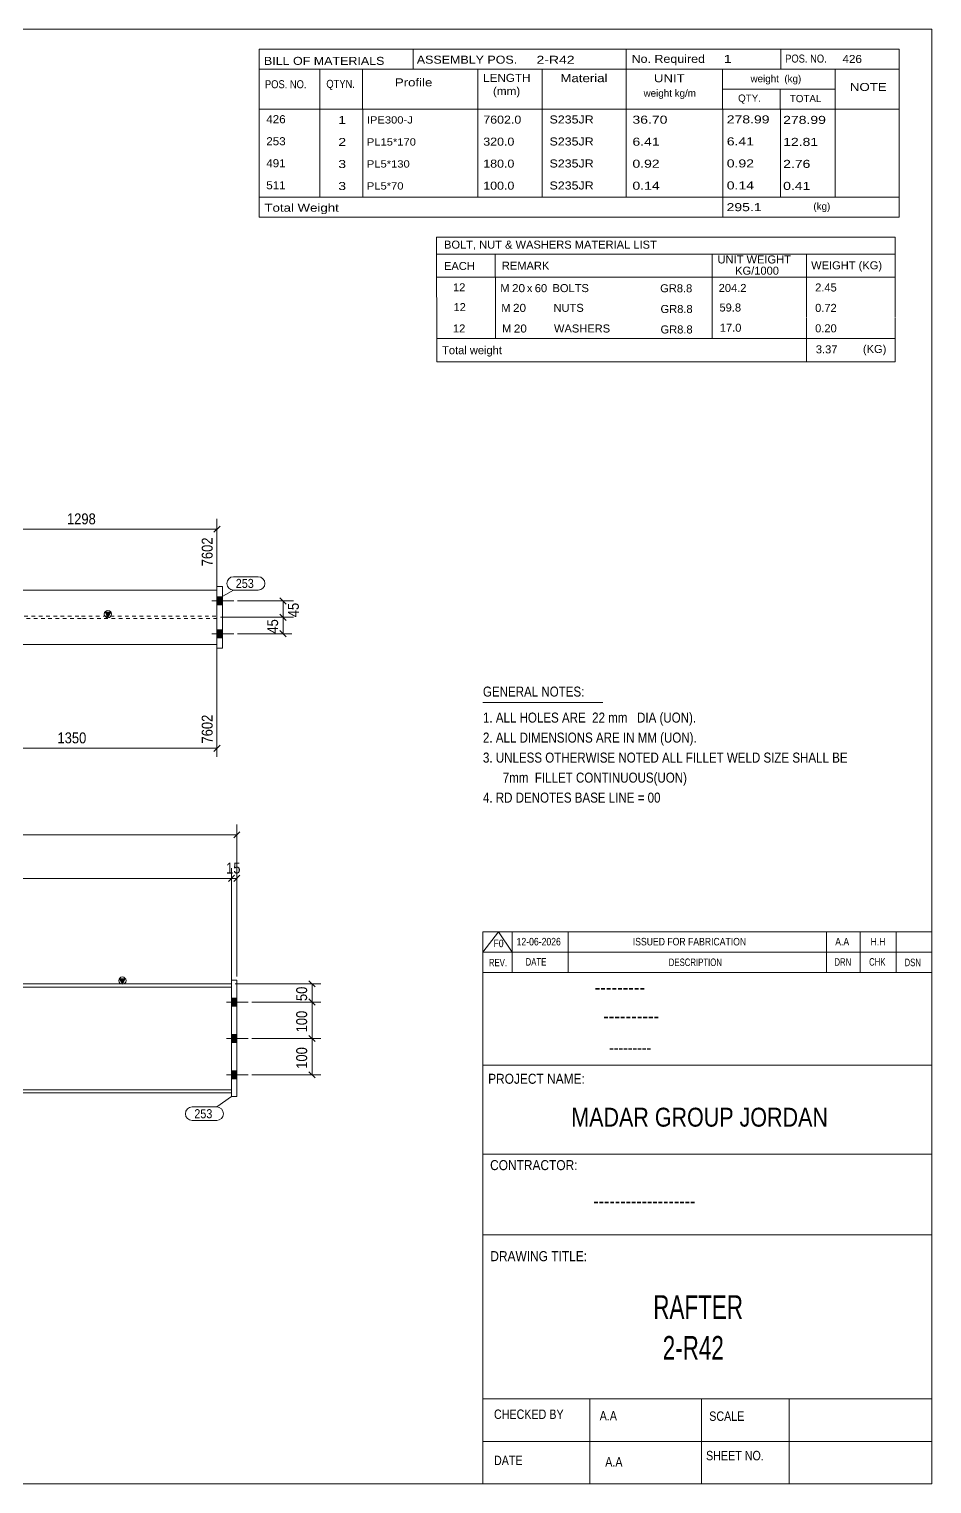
# Model space of a CAD drawing. Header units: millimetres. Extents: x 2 to 579, y 1 to 405.
# Drawn here: x 330.6 to 579, y 5 to 405 of the extents above; entities that cross this region are included whole.
import ezdxf

# ---------------------------------------------------------------- set-up
doc = ezdxf.new("R2010")
doc.units = ezdxf.units.MM
doc.linetypes.add('XKITLINE00', pattern=[0])
doc.linetypes.add('XKITLINE01', pattern=[4, 1, -1, 1, -1])
for name, color, linetype, lineweight in [('Bolt', 3, 'Continuous', 0), ('Dimensions', 7, 'Continuous', 0), ('DrawingSheet', 5, 'Continuous', 0), ('OtherObjectType', 7, 'Continuous', 0), ('Part', 2, 'Continuous', 0), ('PartMark', 7, 'Continuous', 0)]:
    doc.layers.add(name, color=color, linetype=linetype, lineweight=lineweight)
doc.styles.add('@ARIAL_UNICODE_MS_BOLD', font='ARIAL.TTF')
doc.styles.add('ARIAL', font='ARIAL.TTF')
doc.styles.add('ARIAL_NARROW', font='ARIALN.TTF')
doc.styles.add('COMIC_SANS_MS_BOLD', font='COMICBD.TTF')
doc.styles.add('SWIS721_EX_BT', font='ARIAL.TTF')
doc.styles.add('SWISSE', font='ARIAL.TTF')

# ---------------------------------------------------------------- blocks, each defined once
blk = doc.blocks.new('*A2')
at = {"layer": 'Bolt'}
for points in [[(387.81, 136.38), (386.31, 136.38), (386.31, 138.58), (387.81, 138.58)], [(387.81, 136.38), (386.31, 136.38), (386.31, 138.58), (387.81, 138.58)], [(387.81, 126.38), (386.31, 126.38), (386.31, 128.58), (387.81, 128.58)], [(387.81, 126.38), (386.31, 126.38), (386.31, 128.58), (387.81, 128.58)], [(387.81, 116.38), (386.31, 116.38), (386.31, 118.58), (387.81, 118.58)], [(387.81, 116.38), (386.31, 116.38), (386.31, 118.58), (387.81, 118.58)]]:
    blk.add_hatch(color=3, dxfattribs=at).paths.add_polyline_path(points, flags=17)
at = {"layer": 'Bolt', "color": 3, "linetype": 'XKITLINE00', "lineweight": 0}
for p, q in [((390.91, 137.48), (384.91, 137.48)), ((390.91, 137.48), (384.91, 137.48)), ((387.81, 138.58), (386.31, 138.58)), ((387.81, 138.58), (386.31, 138.58)), ((387.81, 136.38), (386.31, 136.38)), ((387.81, 136.38), (386.31, 136.38)), ((387.81, 128.58), (386.31, 128.58)), ((387.81, 128.58), (386.31, 128.58)), ((390.91, 127.48), (384.91, 127.48)), ((390.91, 127.48), (384.91, 127.48)), ((387.81, 126.38), (386.31, 126.38)), ((387.81, 126.38), (386.31, 126.38)), ((390.91, 117.48), (384.91, 117.48)), ((390.91, 117.48), (384.91, 117.48)), ((387.81, 118.58), (386.31, 118.58)), ((387.81, 118.58), (386.31, 118.58)), ((387.81, 116.38), (386.31, 116.38)), ((387.81, 116.38), (386.31, 116.38))]:
    blk.add_line(p, q, dxfattribs=at)
blk = doc.blocks.new('*A6')
at = {"layer": 'Part'}
blk.add_hatch(color=2, dxfattribs=at).paths.add_polyline_path([(355.51, 143.88), (357.11, 143.88), (356.31, 142.48)], flags=17)
at = {"layer": 'Part', "color": 2, "linetype": 'XKITLINE00', "lineweight": 0}
for p, q in [((60.48, 142.48), (97.78, 142.48)), ((97.78, 141.58), (60.48, 141.58)), ((97.88, 142.48), (181.49, 142.48)), ((181.49, 141.58), (97.88, 141.58)), ((181.59, 142.48), (265.2, 142.48)), ((265.2, 141.58), (181.59, 141.58)), ((265.3, 142.48), (348.91, 142.48)), ((348.91, 141.58), (265.3, 141.58)), ((349.01, 142.48), (386.31, 142.48)), ((386.31, 141.58), (349.01, 141.58)), ((356.31, 142.48), (355.51, 143.88)), ((355.51, 143.88), (357.11, 143.88)), ((357.11, 143.88), (356.31, 142.48)), ((97.78, 113.38), (60.48, 113.38)), ((60.48, 112.48), (97.78, 112.48)), ((181.49, 113.38), (97.88, 113.38)), ((97.88, 112.48), (181.49, 112.48)), ((265.2, 113.38), (181.59, 113.38)), ((181.59, 112.48), (265.2, 112.48)), ((348.91, 113.38), (265.3, 113.38)), ((265.3, 112.48), (348.91, 112.48)), ((386.31, 113.38), (349.01, 113.38)), ((349.01, 112.48), (386.31, 112.48))]:
    blk.add_line(p, q, dxfattribs=at)
at = {"layer": 'Part', "color": 7, "linetype": 'XKITLINE01', "lineweight": 0}
for p, q in [((60.48, 142.48), (60.48, 112.48)), ((386.31, 142.48), (386.31, 112.48))]:
    blk.add_line(p, q, dxfattribs=at)
at = {"layer": 'Part', "color": 2, "linetype": 'XKITLINE00', "lineweight": 0}
blk.add_circle((356.31, 143.38), 1, dxfattribs=at)
blk = doc.blocks.new('*A8')
at = {"layer": 'Part', "color": 2, "linetype": 'XKITLINE00', "lineweight": 0}
for p, q in [((386.31, 111.48), (386.31, 143.48)), ((386.31, 143.48), (387.81, 143.48)), ((387.81, 111.48), (387.81, 143.48)), ((386.31, 111.48), (387.81, 111.48))]:
    blk.add_line(p, q, dxfattribs=at)
blk = doc.blocks.new('*A16')
at = {"layer": 'Bolt'}
for points in [[(382.34, 248.87), (383.84, 248.87), (383.84, 246.67), (382.34, 246.67)], [(382.34, 248.87), (383.84, 248.87), (383.84, 246.67), (382.34, 246.67)], [(382.34, 248.87), (383.84, 248.87), (383.84, 246.67), (382.34, 246.67)], [(382.34, 239.87), (383.84, 239.87), (383.84, 237.67), (382.34, 237.67)], [(382.34, 239.87), (383.84, 239.87), (383.84, 237.67), (382.34, 237.67)], [(382.34, 239.87), (383.84, 239.87), (383.84, 237.67), (382.34, 237.67)]]:
    blk.add_hatch(color=3, dxfattribs=at).paths.add_polyline_path(points, flags=17)
at = {"layer": 'Bolt', "color": 3, "linetype": 'XKITLINE00', "lineweight": 0}
for p, q in [((383.84, 248.87), (382.34, 248.87)), ((383.84, 248.87), (382.34, 248.87)), ((383.84, 248.87), (382.34, 248.87)), ((386.94, 247.77), (380.94, 247.77)), ((386.94, 247.77), (380.94, 247.77)), ((386.94, 247.77), (380.94, 247.77)), ((383.84, 246.67), (382.34, 246.67)), ((383.84, 246.67), (382.34, 246.67)), ((383.84, 246.67), (382.34, 246.67)), ((386.94, 238.77), (380.94, 238.77)), ((386.94, 238.77), (380.94, 238.77)), ((386.94, 238.77), (380.94, 238.77)), ((383.84, 239.87), (382.34, 239.87)), ((383.84, 239.87), (382.34, 239.87)), ((383.84, 239.87), (382.34, 239.87)), ((383.84, 237.67), (382.34, 237.67)), ((383.84, 237.67), (382.34, 237.67)), ((383.84, 237.67), (382.34, 237.67))]:
    blk.add_line(p, q, dxfattribs=at)
blk = doc.blocks.new('*A20')
at = {"layer": 'Part'}
blk.add_hatch(color=2, dxfattribs=at).paths.add_polyline_path([(351.54, 244.67), (353.14, 244.67), (352.34, 243.27)], flags=17)
at = {"layer": 'Part', "color": 2, "linetype": 'XKITLINE00', "lineweight": 0}
for p, q in [((56.51, 250.77), (93.81, 250.77)), ((93.91, 250.77), (177.52, 250.77)), ((177.62, 250.77), (261.23, 250.77)), ((261.33, 250.77), (344.94, 250.77)), ((345.04, 250.77), (382.34, 250.77)), ((352.34, 243.27), (351.54, 244.67)), ((351.54, 244.67), (353.14, 244.67)), ((353.14, 244.67), (352.34, 243.27)), ((56.51, 235.77), (93.81, 235.77)), ((93.91, 235.77), (177.52, 235.77)), ((177.62, 235.77), (261.23, 235.77)), ((261.33, 235.77), (344.94, 235.77)), ((345.04, 235.77), (382.34, 235.77))]:
    blk.add_line(p, q, dxfattribs=at)
at = {"layer": 'Part', "color": 7, "linetype": 'XKITLINE01', "lineweight": 0}
for p, q in [((56.51, 235.77), (56.51, 250.77)), ((382.34, 235.77), (382.34, 250.77)), ((56.51, 243.59), (93.81, 243.59)), ((93.81, 242.94), (56.51, 242.94)), ((93.91, 243.59), (177.52, 243.59)), ((177.52, 242.94), (93.91, 242.94)), ((177.62, 243.59), (261.23, 243.59)), ((261.23, 242.94), (177.62, 242.94)), ((261.33, 243.59), (344.94, 243.59)), ((344.94, 242.94), (261.33, 242.94)), ((345.04, 243.59), (382.34, 243.59)), ((382.34, 242.94), (345.04, 242.94))]:
    blk.add_line(p, q, dxfattribs=at)
at = {"layer": 'Part', "color": 2, "linetype": 'XKITLINE00', "lineweight": 0}
blk.add_circle((352.34, 244.17), 1, dxfattribs=at)
blk = doc.blocks.new('*A22')
at = {"layer": 'Part', "color": 2, "linetype": 'XKITLINE00', "lineweight": 0}
for p, q in [((382.34, 234.77), (382.34, 251.77)), ((382.34, 251.77), (383.84, 251.77)), ((383.84, 251.77), (383.84, 234.77)), ((383.84, 234.77), (382.34, 234.77))]:
    blk.add_line(p, q, dxfattribs=at)
blk = doc.blocks.new('*A31')
at = {"layer": 'DrawingSheet', "color": 5, "linetype": 'XKITLINE00', "lineweight": 0}
for p, q in [((579, 405), (5, 405)), ((5, 405), (5, 5)), ((579, 5), (579, 405)), ((5, 5), (579, 5))]:
    blk.add_line(p, q, dxfattribs=at)
at = {"layer": 'DrawingSheet', "color": 5, "style": 'ARIAL', "width": 0.85}
blk.add_text('Tekla structures', height=2, rotation=90, dxfattribs=at).set_placement((4.5, 5.5))
blk = doc.blocks.new('*A32')
at = {"layer": 'OtherObjectType', "color": 7, "linetype": 'XKITLINE00', "lineweight": 0}
for p, q in [((442.76, 347.8), (442.75, 336.8)), ((442.76, 347.8), (568.88, 347.8)), ((568.88, 347.8), (568.88, 336.8)), ((442.75, 343.15), (568.88, 343.15)), ((458.87, 343.16), (458.87, 336.8)), ((518.57, 343.16), (518.57, 336.8)), ((544.47, 343.14), (544.47, 336.8)), ((442.76, 336.77), (442.76, 331.27)), ((442.77, 336.8), (568.88, 336.8)), ((458.92, 336.8), (458.92, 331.18)), ((518.57, 336.8), (518.57, 331.18)), ((544.5, 336.8), (544.5, 331.3)), ((568.88, 336.8), (568.88, 331.3)), ((442.79, 331.18), (442.79, 325.57)), ((458.95, 331.18), (458.95, 325.56)), ((518.57, 331.18), (518.57, 325.56)), ((544.5, 331.18), (544.5, 325.68)), ((568.88, 331.18), (568.88, 325.68)), ((442.79, 325.55), (442.79, 319.98)), ((458.95, 325.56), (458.95, 319.94)), ((518.57, 325.56), (518.57, 319.94)), ((544.5, 325.56), (544.5, 319.95)), ((568.88, 325.56), (568.88, 319.95)), ((568.88, 319.95), (442.75, 319.98)), ((442.78, 319.94), (442.78, 313.54)), ((442.85, 319.94), (568.87, 319.94)), ((544.5, 319.91), (544.5, 313.49)), ((568.87, 319.91), (568.87, 313.5)), ((442.77, 313.5), (568.87, 313.5))]:
    blk.add_line(p, q, dxfattribs=at)
at = {"layer": 'OtherObjectType', "color": 7, "style": 'ARIAL_NARROW'}
for s, width, p in [('BOLT, NUT & WASHERS MATERIAL LIST', 1.211571, (444.79, 344.64)), ('EACH', 1.211571, (444.78, 338.77)), ('REMARK', 1.211571, (460.7, 338.86)), ('UNIT WEIGHT', 1.211571, (520.03, 340.57)), ('WEIGHT (KG)', 1.211571, (545.78, 338.95)), (' KG/1000', 1.211571, (524.02, 337.48)), ('12', 1.211571, (447.26, 332.9)), ('M', 1.211571, (460.26, 332.7)), ('20', 1.275, (463.5, 332.68)), ('x', 1.211571, (467.58, 332.68)), ('60', 1.211571, (469.76, 332.67)), ('BOLTS', 1.211571, (474.63, 332.69)), ('GR8.8', 1.211571, (504.25, 332.64)), ('204.2', 1.211571, (520.34, 332.73)), ('2.45', 1.211571, (546.87, 332.86)), ('12', 1.211571, (447.4, 327.46)), ('M', 1.211571, (460.54, 327.26)), ('20', 1.275, (463.78, 327.24)), ('NUTS', 1.211571, (474.91, 327.26)), ('GR8.8', 1.211571, (504.35, 326.94)), ('59.8', 1.211571, (520.56, 327.35)), ('0.72', 1.211571, (546.87, 327.24)), ('17.0', 1.211571, (520.64, 321.79)), ('12', 1.211571, (447.24, 321.59)), ('M', 1.211571, (460.76, 321.59)), ('20', 1.275, (464, 321.57)), ('WASHERS', 1.211571, (475.04, 321.58)), ('GR8.8', 1.211571, (504.35, 321.32)), ('0.20', 1.211571, (546.87, 321.63)), ('Total weight', 1.211571, (444.26, 315.62)), ('3.37', 1.211571, (547.07, 315.85)), ('(KG)', 1.211571, (560.02, 315.95))]:
    blk.add_text(s, height=2.2, dxfattribs=dict(at, width=width)).set_placement(p)
blk = doc.blocks.new('*A33')
at = {"layer": 'OtherObjectType', "color": 7, "linetype": 'XKITLINE00', "lineweight": 0}
blk.add_line((455.5, 219.82), (488.5, 219.82), dxfattribs=at)
at = {"layer": 'OtherObjectType', "color": 7, "style": 'ARIAL_NARROW', "width": 1.008832}
for s, p in [('GENERAL NOTES:', (455.5, 221.47)), ('1. ALL HOLES ARE  22 mm   DIA (UON).', (455.5, 214.32)), ('2. ALL DIMENSIONS ARE IN MM (UON).', (455.5, 208.82)), ('3. UNLESS OTHERWISE NOTED ALL FILLET WELD SIZE SHALL BE', (455.5, 203.32)), ('7mm  FILLET CONTINUOUS(UON)', (460.95, 197.82)), ('4. RD DENOTES BASE LINE = 00', (455.5, 192.32))]:
    blk.add_text(s, height=2.75, dxfattribs=at).set_placement(p)
blk = doc.blocks.new('*A34')
at = {"layer": 'OtherObjectType', "color": 7, "linetype": 'XKITLINE00', "lineweight": 0}
for p, q in [((455.5, 156.76), (579, 156.76)), ((455.5, 151.21), (459.82, 156.76)), ((455.5, 151.21), (455.5, 156.76)), ((459.82, 156.76), (463.53, 151.21)), ((463.53, 151.21), (463.53, 156.76)), ((478.97, 151.21), (478.97, 156.76)), ((549.98, 151.21), (549.98, 156.76)), ((559.24, 151.21), (559.24, 156.76)), ((569.12, 151.21), (569.12, 156.76)), ((579, 151.21), (579, 156.76)), ((455.5, 151.21), (579, 151.21)), ((455.5, 145.65), (455.5, 151.21)), ((459.21, 151.21), (579, 151.21)), ((463.53, 145.65), (463.53, 151.21)), ((478.97, 145.65), (478.97, 151.21)), ((549.98, 145.65), (549.98, 151.21)), ((559.24, 145.65), (559.24, 151.21)), ((569.12, 145.65), (569.12, 151.21)), ((579, 145.65), (579, 151.21))]:
    blk.add_line(p, q, dxfattribs=at)
at = {"layer": 'OtherObjectType', "color": 7, "style": 'ARIAL_NARROW'}
for s, height, width, p in [('F0', 2.058, 1.008832, (458.4, 152.59)), ('12-06-2026', 2.058, 1.008832, (464.76, 153.06)), ('ISSUED FOR FABRICATION', 2.0583, 1.008832, (496.71, 153.06)), ('A.A', 2.058, 1.008832, (552.4, 153.06)), ('H.H', 2.058, 1.008832, (562.13, 153.06)), ('REV.', 2.058, 0.907949, (457.13, 147.31)), ('DATE', 2.058, 0.907949, (467.23, 147.5)), ('DESCRIPTION', 2.0583, 0.907949, (506.61, 147.39)), ('DRN', 2.058, 0.907949, (552.17, 147.47)), ('CHK', 2.058, 0.907949, (561.72, 147.5)), ('DSN', 2.058, 0.907949, (571.47, 147.35))]:
    blk.add_text(s, height=height, dxfattribs=dict(at, width=width)).set_placement(p)
blk = doc.blocks.new('*A36')
at = {"layer": 'OtherObjectType', "color": 2, "linetype": 'XKITLINE00', "lineweight": 0}
for p, q in [((455.5, 145.65), (579, 145.65)), ((455.5, 5), (455.5, 145.64)), ((578.98, 145.64), (579, 5)), ((579, 120.14), (455.5, 120.14)), ((455.5, 95.63), (579, 95.63)), ((579, 73.49), (455.5, 73.49)), ((579, 28.4), (455.5, 28.4)), ((484.94, 28.4), (484.94, 5)), ((515.62, 5), (515.62, 28.4)), ((539.75, 5), (539.75, 28.4)), ((579, 16.7), (455.5, 16.7)), ((579, 5), (455.5, 5))]:
    blk.add_line(p, q, dxfattribs=at)
at = {"layer": 'OtherObjectType', "color": 4, "style": '@ARIAL_UNICODE_MS_BOLD', "width": 0.85}
blk.add_text('---------', height=3.9, dxfattribs=at).set_placement((486.23, 139.59))
at = {"layer": 'OtherObjectType', "color": 7, "style": 'ARIAL', "width": 0.85}
for s, height, p in [('----------', 3.9, (488.56, 131.77)), ('---------', 3.25, (490.21, 123.31))]:
    blk.add_text(s, height=height, dxfattribs=at).set_placement(p)
at = {"layer": 'OtherObjectType', "color": 3, "width": 0.85}
for s, style, p in [('PROJECT NAME:', 'SWIS721_EX_BT', (456.92, 115.01)), ('CONTRACTOR:', 'SWISSE', (457.47, 91.27)), ('DRAWING TITLE:', 'SWIS721_EX_BT', (457.53, 66.24))]:
    blk.add_text(s, height=2.7618, dxfattribs=dict(at, style=style)).set_placement(p)
at = {"layer": 'OtherObjectType', "color": 7, "width": 0.85}
for s, height, p in [('MADAR GROUP JORDAN', 5.2, (479.79, 103.23)), ('CHECKED BY', 2.592, (458.53, 22.86)), ('A.A', 2.592, (487.61, 22.45)), ('SCALE', 2.592, (517.74, 22.33)), ('DATE', 2.592, (458.54, 10.16)), ('A.A', 2.592, (489.14, 9.76)), ('SHEET NO.', 2.592, (516.87, 11.49))]:
    blk.add_text(s, height=height, dxfattribs=at).set_placement(p)
at = {"layer": 'OtherObjectType', "color": 1}
for s, height, style, width, p in [('-------------------', 3.9, 'COMIC_SANS_MS_BOLD', 0.85, (485.87, 80.86)), ('RAFTER', 6.5, 'ARIAL', 0.68, (502.34, 50.37)), ('2-R42', 6.5, 'ARIAL', 0.68, (504.95, 39.17))]:
    blk.add_text(s, height=height, dxfattribs=dict(at, style=style, width=width)).set_placement(p)
blk = doc.blocks.new('*A37')
at = {"layer": 'OtherObjectType', "color": 7, "linetype": 'XKITLINE00', "lineweight": 0}
for p, q in [((393.98, 399.5), (569.98, 399.5)), ((393.98, 399.5), (393.98, 388.5)), ((436.26, 399.42), (436.26, 393.87)), ((494.85, 394), (494.85, 399.5)), ((537.43, 393.96), (537.43, 399.42)), ((569.98, 394), (569.98, 399.5)), ((393.98, 394), (569.98, 394)), ((410.64, 394), (410.64, 383)), ((422.4, 393.98), (422.4, 383.03)), ((454.12, 393.99), (454.13, 383)), ((471.78, 393.98), (471.78, 383)), ((494.85, 393.98), (494.85, 383)), ((521.43, 394), (521.43, 383)), ((552.42, 394), (552.42, 383)), ((569.98, 394), (569.98, 388.5)), ((393.98, 388.5), (393.98, 383)), ((521.45, 388.52), (552.45, 388.52)), ((537.28, 388.52), (537.28, 383)), ((569.98, 388.5), (569.98, 383)), ((393.98, 383), (569.98, 383)), ((393.98, 383), (393.98, 376.95)), ((410.63, 383), (410.63, 376.95)), ((422.44, 382.99), (422.44, 376.95)), ((454.12, 383), (454.11, 376.95)), ((471.79, 383), (471.79, 376.95)), ((494.87, 383), (494.87, 376.95)), ((521.44, 383), (521.44, 376.95)), ((537.33, 382.95), (537.33, 376.95)), ((552.43, 383), (552.43, 376.95)), ((569.98, 383), (569.98, 376.95)), ((393.98, 376.95), (393.98, 370.9)), ((410.63, 376.95), (410.63, 370.9)), ((422.44, 376.94), (422.44, 370.9)), ((454.12, 376.95), (454.11, 370.9)), ((471.79, 376.95), (471.79, 370.9)), ((494.87, 376.95), (494.87, 370.9)), ((521.44, 376.95), (521.44, 370.9)), ((537.33, 376.9), (537.33, 370.9)), ((552.43, 376.95), (552.43, 370.9)), ((569.98, 376.95), (569.98, 370.9)), ((393.98, 370.9), (393.98, 364.85)), ((410.63, 370.9), (410.63, 364.85)), ((422.44, 370.89), (422.44, 364.85)), ((454.12, 370.9), (454.11, 364.85)), ((471.79, 370.9), (471.79, 364.85)), ((494.87, 370.9), (494.87, 364.85)), ((521.44, 370.9), (521.44, 364.85)), ((537.33, 370.85), (537.33, 364.85)), ((552.43, 370.9), (552.43, 364.85)), ((569.98, 370.9), (569.98, 364.85)), ((393.98, 364.85), (393.98, 358.8)), ((410.63, 364.85), (410.63, 358.8)), ((422.44, 364.84), (422.44, 358.8)), ((454.12, 364.85), (454.11, 358.8)), ((471.79, 364.85), (471.79, 358.8)), ((494.87, 364.85), (494.87, 358.8)), ((521.44, 364.85), (521.44, 358.8)), ((537.33, 364.8), (537.33, 358.8)), ((552.43, 364.85), (552.43, 358.8)), ((569.98, 364.85), (569.98, 358.8)), ((393.98, 358.8), (569.98, 358.8)), ((393.98, 358.8), (393.98, 353.3)), ((521.44, 358.8), (521.44, 353.3)), ((569.98, 358.8), (569.98, 353.3)), ((393.98, 353.3), (569.98, 353.3))]:
    blk.add_line(p, q, dxfattribs=at)
at = {"layer": 'OtherObjectType', "color": 7, "style": 'ARIAL_NARROW'}
for s, height, width, p in [('BILL OF MATERIALS', 2.2, 1.36, (395.25, 395.16)), ('ASSEMBLY POS.', 2.2, 1.36, (437.3, 395.5)), ('2-R42', 2.2, 1.525501, (470.23, 395.46)), ('No. Required', 2.2, 1.36, (496.39, 395.72)), ('1', 2.2, 1.525501, (521.75, 395.72)), ('POS. NO.', 2.2, 1.02, (538.63, 395.79)), ('426', 2.2, 1.270501, (554.4, 395.69)), ('LENGTH', 2.2, 1.275, (455.54, 390.49)), ('Material', 2.2, 1.445, (476.81, 390.41)), ('UNIT', 2.2, 1.445, (502.52, 390.4)), ('weight  (kg)', 1.98, 1.19, (529.11, 390.39)), ('POS. NO.', 2.2, 1.02, (395.53, 388.74)), ('QTYN.', 2.2, 1.02, (412.42, 388.84)), ('Profile', 2.2, 1.445, (431.26, 389.25)), ('(mm)', 2.2, 1.275, (458.26, 386.86)), ('weight kg/m', 1.98, 1.19, (499.69, 386.4)), ('NOTE', 2.2, 1.445, (556.44, 387.99)), ('QTY.', 1.98, 1.19, (525.68, 385.03)), ('TOTAL', 1.98, 1.19, (539.9, 384.91)), ('426', 2.2, 1.270501, (395.89, 379.12)), ('1', 2.2, 1.525501, (415.71, 378.91)), ('IPE300-J', 1.98, 1.355501, (423.56, 379.04)), ('7602.0', 2.2, 1.355501, (455.59, 379.01)), ('S235JR', 2.2, 1.355501, (473.81, 379.05)), ('36.70', 2.2, 1.525501, (496.62, 378.99)), ('278.99', 2.2, 1.525501, (522.57, 379.07)), ('278.99', 2.2, 1.525501, (538.08, 378.94)), ('253', 2.2, 1.270501, (395.89, 373.07)), ('2', 2.2, 1.525501, (415.71, 372.86)), ('PL15*170', 1.98, 1.355501, (423.56, 372.99)), ('320.0', 2.2, 1.355501, (455.59, 372.96)), ('S235JR', 2.2, 1.355501, (473.81, 373)), ('6.41', 2.2, 1.525501, (496.62, 372.94)), ('6.41', 2.2, 1.525501, (522.57, 373.02)), ('12.81', 2.2, 1.525501, (538.08, 372.89)), ('491', 2.2, 1.270501, (395.89, 367.02)), ('3', 2.2, 1.525501, (415.71, 366.81)), ('PL5*130', 1.98, 1.355501, (423.56, 366.94)), ('180.0', 2.2, 1.355501, (455.59, 366.91)), ('S235JR', 2.2, 1.355501, (473.81, 366.95)), ('0.92', 2.2, 1.525501, (496.62, 366.89)), ('0.92', 2.2, 1.525501, (522.57, 366.97)), ('2.76', 2.2, 1.525501, (538.08, 366.84)), ('511', 2.2, 1.270501, (395.89, 360.97)), ('3', 2.2, 1.525501, (415.71, 360.76)), ('PL5*70', 1.98, 1.355501, (423.56, 360.89)), ('100.0', 2.2, 1.355501, (455.59, 360.86)), ('S235JR', 2.2, 1.355501, (473.81, 360.9)), ('0.14', 2.2, 1.525501, (496.62, 360.84)), ('0.14', 2.2, 1.525501, (522.57, 360.92)), ('0.41', 2.2, 1.525501, (538.08, 360.79)), ('Total Weight', 2.2, 1.445, (395.4, 354.79)), ('295.1', 2.2, 1.525501, (522.52, 354.94)), ('(kg)', 1.98, 1.19, (546.4, 355.31))]:
    blk.add_text(s, height=height, dxfattribs=dict(at, width=width)).set_placement(p)
blk = doc.blocks.new('*A39')
at = {"layer": 'Dimensions', "color": 7, "linetype": 'XKITLINE00', "lineweight": 0}
for p, q in [((59.83, 184.33), (58.13, 182.63)), ((58.98, 144.48), (58.98, 186.33)), ((388.66, 184.33), (386.96, 182.63)), ((387.81, 144.48), (387.81, 186.33)), ((58.98, 183.48), (387.81, 183.48))]:
    blk.add_line(p, q, dxfattribs=at)
at = {"layer": 'Dimensions', "color": 3}
for p in [(58.98, 183.48), (387.81, 183.48)]:
    blk.add_point(p, dxfattribs=at)
at = {"layer": 'Dimensions', "color": 3, "style": 'ARIAL', "width": 0.85}
blk.add_text('7632', height=3, dxfattribs=at).set_placement((218.95, 184.83))
blk = doc.blocks.new('*A41')
at = {"layer": 'Dimensions', "color": 7, "linetype": 'XKITLINE00', "lineweight": 0}
for p, q in [((61.33, 172.33), (59.63, 170.63)), ((60.48, 143.48), (60.48, 174.33)), ((387.16, 172.33), (385.46, 170.63)), ((386.31, 143.48), (386.31, 174.33)), ((60.48, 171.48), (386.31, 171.48))]:
    blk.add_line(p, q, dxfattribs=at)
at = {"layer": 'Dimensions', "color": 3}
for p in [(60.48, 171.48), (386.31, 171.48)]:
    blk.add_point(p, dxfattribs=at)
at = {"layer": 'Dimensions', "color": 3, "style": 'ARIAL', "width": 0.85}
blk.add_text('7602', height=3, dxfattribs=at).set_placement((218.95, 172.83))
blk = doc.blocks.new('*A42')
at = {"layer": 'Dimensions', "color": 7, "linetype": 'XKITLINE00', "lineweight": 0}
for p, q in [((387.16, 172.33), (385.46, 170.63)), ((386.31, 143.48), (386.31, 174.33)), ((388.66, 172.33), (386.96, 170.63)), ((387.81, 144.48), (387.81, 174.33)), ((386.31, 171.48), (387.81, 171.48))]:
    blk.add_line(p, q, dxfattribs=at)
at = {"layer": 'Dimensions', "color": 3}
for p in [(386.31, 171.48), (387.81, 171.48)]:
    blk.add_point(p, dxfattribs=at)
at = {"layer": 'Dimensions', "color": 3, "style": 'ARIAL', "width": 0.85}
blk.add_text('15', height=3, dxfattribs=at).set_placement((384.84, 172.83))
blk = doc.blocks.new('*A52')
at = {"layer": 'Dimensions', "color": 7, "linetype": 'XKITLINE00', "lineweight": 0}
for p, q in [((407.63, 128.33), (409.33, 126.63)), ((391.91, 127.48), (410.88, 127.48)), ((408.48, 117.48), (408.48, 127.48)), ((391.91, 117.48), (410.88, 117.48)), ((407.63, 118.33), (409.33, 116.63))]:
    blk.add_line(p, q, dxfattribs=at)
at = {"layer": 'Dimensions', "color": 3}
for p in [(408.48, 127.48), (408.48, 117.48)]:
    blk.add_point(p, dxfattribs=at)
at = {"layer": 'Dimensions', "color": 3, "style": 'ARIAL', "width": 0.85}
blk.add_text('100', height=3, rotation=90.0002, dxfattribs=at).set_placement((407.13, 119.14))
blk = doc.blocks.new('*A53')
at = {"layer": 'Dimensions', "color": 7, "linetype": 'XKITLINE00', "lineweight": 0}
for p, q in [((391.91, 137.48), (410.88, 137.48)), ((407.63, 138.33), (409.33, 136.63)), ((408.48, 127.48), (408.48, 137.48)), ((407.63, 128.33), (409.33, 126.63)), ((391.91, 127.48), (410.88, 127.48))]:
    blk.add_line(p, q, dxfattribs=at)
at = {"layer": 'Dimensions', "color": 3}
for p in [(408.48, 137.48), (408.48, 127.48)]:
    blk.add_point(p, dxfattribs=at)
at = {"layer": 'Dimensions', "color": 3, "style": 'ARIAL', "width": 0.85}
blk.add_text('100', height=3, rotation=90.0002, dxfattribs=at).set_placement((407.13, 129.14))
blk = doc.blocks.new('*A54')
at = {"layer": 'Dimensions', "color": 7, "linetype": 'XKITLINE00', "lineweight": 0}
for p, q in [((387.31, 142.48), (410.88, 142.48)), ((407.63, 143.33), (409.33, 141.63)), ((408.48, 137.48), (408.48, 142.48)), ((391.91, 137.48), (410.88, 137.48)), ((407.63, 138.33), (409.33, 136.63))]:
    blk.add_line(p, q, dxfattribs=at)
at = {"layer": 'Dimensions', "color": 3}
for p in [(408.48, 142.48), (408.48, 137.48)]:
    blk.add_point(p, dxfattribs=at)
at = {"layer": 'Dimensions', "color": 3, "style": 'ARIAL', "width": 0.85}
blk.add_text('50', height=3, rotation=90.0002, dxfattribs=at).set_placement((407.13, 137.76))
blk = doc.blocks.new('*A58')
at = {"layer": 'PartMark', "color": 7, "linetype": 'XKITLINE00', "lineweight": 0}
for p, q in [((375.5, 108.63), (382.26, 108.63)), ((386.31, 111.48), (382.26, 108.63)), ((375.5, 104.93), (382.26, 104.93))]:
    blk.add_line(p, q, dxfattribs=at)
for centre, start, end in [((375.5, 106.78), 90, 270), ((382.26, 106.78), 270, 90)]:
    blk.add_arc(centre, 1.85, start, end, dxfattribs=at)
at = {"layer": 'PartMark', "color": 3, "style": 'ARIAL', "width": 0.85}
blk.add_text('253', height=2.5, dxfattribs=at).set_placement((376.1, 105.53))
blk = doc.blocks.new('*A72')
at = {"layer": 'Dimensions', "color": 7, "linetype": 'XKITLINE00', "lineweight": 0}
for p, q in [((399.66, 244.12), (401.36, 242.42)), ((383.34, 243.27), (402.91, 243.27)), ((400.51, 238.77), (400.51, 243.27)), ((387.94, 238.77), (402.91, 238.77)), ((399.66, 239.62), (401.36, 237.92))]:
    blk.add_line(p, q, dxfattribs=at)
at = {"layer": 'Dimensions', "color": 3}
for p in [(400.51, 243.27), (400.51, 238.77)]:
    blk.add_point(p, dxfattribs=at)
at = {"layer": 'Dimensions', "color": 3, "style": 'ARIAL', "width": 0.85}
blk.add_text('45', height=3, rotation=90.0002, dxfattribs=at).set_placement((399.16, 238.79))
blk = doc.blocks.new('*A73')
at = {"layer": 'Dimensions', "color": 7, "linetype": 'XKITLINE00', "lineweight": 0}
for p, q in [((399.66, 248.62), (401.36, 246.92)), ((387.94, 247.77), (403.36, 247.77)), ((399.66, 244.12), (401.36, 242.42)), ((400.51, 243.27), (400.51, 247.77)), ((383.34, 243.27), (403.36, 243.27))]:
    blk.add_line(p, q, dxfattribs=at)
at = {"layer": 'Dimensions', "color": 3}
for p in [(400.51, 247.77), (400.51, 243.27)]:
    blk.add_point(p, dxfattribs=at)
at = {"layer": 'Dimensions', "color": 3, "style": 'ARIAL', "width": 0.85}
blk.add_text('45', height=3, rotation=90.0002, dxfattribs=at).set_placement((404.86, 243.29))
blk = doc.blocks.new('*A77')
at = {"layer": 'Dimensions', "color": 7, "linetype": 'XKITLINE00', "lineweight": 0}
for p, q in [((309.54, 268.34), (307.85, 266.64)), ((308.7, 247.42), (308.7, 270.34)), ((383.19, 268.34), (381.49, 266.64)), ((382.34, 251.77), (382.34, 270.34)), ((308.7, 267.49), (382.34, 267.49))]:
    blk.add_line(p, q, dxfattribs=at)
at = {"layer": 'Dimensions', "color": 3}
for p in [(308.7, 267.49), (382.34, 267.49)]:
    blk.add_point(p, dxfattribs=at)
at = {"layer": 'Dimensions', "color": 3, "style": 'ARIAL', "width": 0.85}
blk.add_text('1298', height=3, dxfattribs=at).set_placement((341.07, 268.84))
blk.add_text('7602', height=3, rotation=90.0002, dxfattribs=at).set_placement((381.14, 257.29))
blk = doc.blocks.new('*A84')
at = {"layer": 'Dimensions', "color": 7, "linetype": 'XKITLINE00', "lineweight": 0}
for p, q in [((303.47, 241.95), (303.47, 204.87)), ((382.34, 234.77), (382.34, 204.87)), ((304.32, 208.12), (302.63, 206.42)), ((383.19, 208.12), (381.49, 206.42)), ((303.47, 207.27), (382.34, 207.27))]:
    blk.add_line(p, q, dxfattribs=at)
at = {"layer": 'Dimensions', "color": 3}
for p in [(303.47, 207.27), (382.34, 207.27)]:
    blk.add_point(p, dxfattribs=at)
at = {"layer": 'Dimensions', "color": 3, "style": 'ARIAL', "width": 0.85}
blk.add_text('7602', height=3, rotation=90.0002, dxfattribs=at).set_placement((381.14, 208.57))
blk.add_text('1350', height=3, dxfattribs=at).set_placement((338.46, 208.62))
blk = doc.blocks.new('*A94')
at = {"layer": 'PartMark', "color": 7, "linetype": 'XKITLINE00', "lineweight": 0}
for p, q in [((386.91, 254.43), (393.67, 254.43)), ((382.67, 248.34), (386.91, 250.73)), ((386.91, 250.73), (393.67, 250.73))]:
    blk.add_line(p, q, dxfattribs=at)
for centre, start, end in [((386.91, 252.58), 90, 270), ((393.67, 252.58), 270, 90)]:
    blk.add_arc(centre, 1.85, start, end, dxfattribs=at)
at = {"layer": 'PartMark', "color": 3, "style": 'ARIAL', "width": 0.85}
blk.add_text('253', height=2.5, dxfattribs=at).set_placement((387.51, 251.33))

msp = doc.modelspace()

# ---------------------------------------------------------------- block references
at = {"lineweight": 0}
for name in ['*A31', '*A37', '*A32', '*A77', '*A94', '*A16', '*A22', '*A73', '*A72', '*A84', '*A33', '*A39', '*A41', '*A42', '*A34', '*A36', '*A8', '*A54', '*A2', '*A53', '*A52', '*A58']:
    msp.add_blockref(name, (0, 0), dxfattribs=at)
at = {"layer": 'Part', "lineweight": 0}
for name in ['*A20', '*A6']:
    msp.add_blockref(name, (0, 0), dxfattribs=at)

doc.saveas('drawing.dxf')
